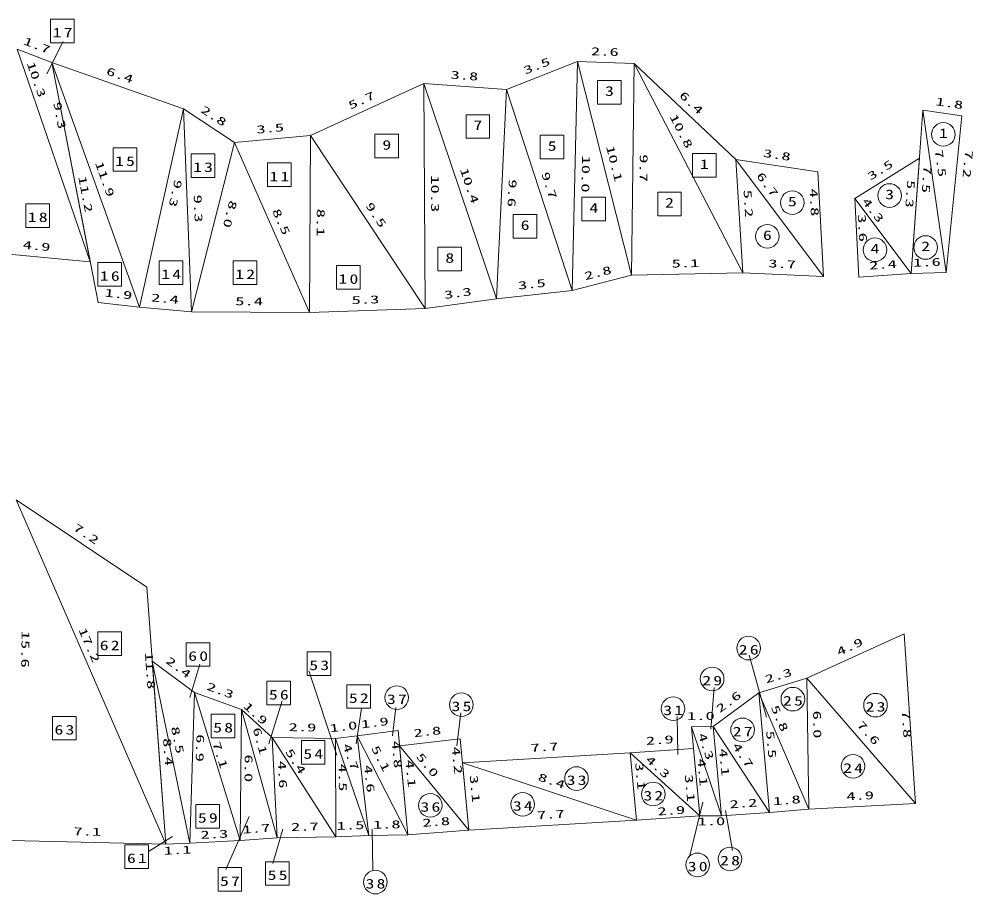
# Model space of a CAD drawing. Units: millimetres on the paper, with parts at other scales. Extents: x -364 to 372, y -252 to 274.
# Drawn here: x 153 to 371.5, y 3.8 to 204.1 of the extents above; entities that cross this region are included whole.
import ezdxf
from ezdxf.enums import TextEntityAlignment as Align

# ---------------------------------------------------------------- set-up
doc = ezdxf.new("R2010")
doc.units = ezdxf.units.MM
doc.layers.add('0-1_layer1_', color=7, linetype='Continuous', lineweight=18)
doc.styles.add('ＭＳ ゴシック', font='')
doc.styles.get('ＭＳ ゴシック').set_extended_font_data('MS Gothic')

msp = doc.modelspace()

# ---------------------------------------------------------------- linework, layer by layer
at = {"layer": '0-1_layer1_'}
for p, q in [((163.117, 198.948), (159.323, 191.552)), ((160.474, 194.184), (152.537, 197.225)), ((152.537, 197.225), (169.298, 148.529)), ((169.298, 148.529), (152.537, 197.225)), ((190.659, 183.558), (160.474, 194.184)), ((160.474, 194.184), (180.545, 138.172)), ((180.545, 138.172), (160.474, 194.184)), ((160.474, 194.184), (171.101, 139.202)), ((169.298, 148.529), (160.474, 194.184)), ((280.929, 194.426), (264.639, 188.032)), ((280.929, 194.426), (279.731, 141.94)), ((279.731, 141.94), (280.929, 194.426)), ((293.92, 193.956), (280.929, 194.426)), ((280.929, 194.426), (293.281, 145.46)), ((293.281, 145.46), (280.929, 194.426)), ((293.281, 145.46), (293.92, 193.956)), ((293.92, 193.956), (293.281, 145.46)), ((317.168, 171.966), (293.92, 193.956)), ((293.92, 193.956), (318.775, 146.016)), ((318.775, 146.016), (293.92, 193.956)), ((245.684, 189.351), (219.779, 177.471)), ((264.639, 188.032), (245.684, 189.351)), ((245.684, 189.351), (262.329, 140.087)), ((262.329, 140.087), (245.684, 189.351)), ((245.684, 189.351), (245.981, 137.852)), ((245.981, 137.852), (245.684, 189.351)), ((262.329, 140.087), (264.639, 188.032)), ((264.639, 188.032), (262.329, 140.087)), ((264.639, 188.032), (279.731, 141.94)), ((279.731, 141.94), (264.639, 188.032)), ((190.659, 183.558), (180.545, 138.172)), ((180.545, 138.172), (190.659, 183.558)), ((202.353, 175.861), (190.659, 183.558)), ((190.659, 183.558), (192.496, 137.095)), ((192.496, 137.095), (190.659, 183.558)), ((360.046, 183.249), (357.364, 145.845)), ((368.952, 181.948), (360.046, 183.249)), ((360.046, 183.249), (365.359, 146.127)), ((365.359, 146.127), (360.046, 183.249)), ((365.359, 146.127), (368.952, 181.948)), ((219.779, 177.471), (202.353, 175.861)), ((219.496, 136.972), (219.779, 177.471)), ((219.779, 177.471), (219.496, 136.972)), ((219.779, 177.471), (245.981, 137.852)), ((245.981, 137.852), (219.779, 177.471)), ((202.353, 175.861), (192.496, 137.095)), ((192.496, 137.095), (202.353, 175.861)), ((202.353, 175.861), (219.496, 136.972)), ((219.496, 136.972), (202.353, 175.861)), ((335.954, 169.121), (317.168, 171.966)), ((317.168, 171.966), (337.255, 145.157)), ((337.255, 145.157), (317.168, 171.966)), ((318.775, 146.016), (317.168, 171.966)), ((317.168, 171.966), (318.775, 146.016)), ((359.259, 172.277), (344.416, 163.008)), ((357.364, 145.845), (359.259, 172.277)), ((337.255, 145.157), (335.954, 169.121)), ((344.416, 163.008), (357.364, 145.845)), ((357.364, 145.845), (344.416, 163.008)), ((344.416, 163.008), (345.392, 145.035)), ((144.908, 150.849), (169.298, 148.529)), ((279.731, 141.94), (293.281, 145.46)), ((293.281, 145.46), (318.775, 146.016)), ((318.775, 146.016), (337.255, 145.157)), ((345.392, 145.035), (357.364, 145.845)), ((357.364, 145.845), (365.359, 146.127)), ((245.981, 137.852), (262.329, 140.087)), ((262.329, 140.087), (279.731, 141.94)), ((171.101, 139.202), (180.545, 138.172)), ((180.545, 138.172), (192.496, 137.095)), ((219.496, 136.972), (245.981, 137.852)), ((192.496, 137.095), (219.496, 136.972)), ((182.227, 74.024), (152.307, 94.043)), ((152.307, 94.043), (186.626, 15.188)), ((186.626, 15.188), (152.307, 94.043)), ((186.626, 15.188), (182.227, 74.024)), ((355.749, 63.393), (333.467, 53.206)), ((358.343, 24.48), (355.749, 63.393)), ((193.146, 49.94), (183.494, 57.071)), ((183.494, 57.071), (192.119, 15.455)), ((192.119, 15.455), (183.494, 57.071)), ((183.494, 57.071), (186.626, 15.188)), ((320.235, 58.444), (324.217, 44.316)), ((194.361, 56.394), (192.088, 48.817)), ((219.392, 54.887), (225.819, 35.608)), ((333.467, 53.206), (322.462, 49.868)), ((333.467, 53.206), (358.343, 24.48)), ((358.343, 24.48), (333.467, 53.206)), ((333.467, 53.206), (333.876, 23.208)), ((333.876, 23.208), (333.467, 53.206)), ((312.211, 51.066), (311.453, 41.519)), ((193.146, 49.94), (192.119, 15.455)), ((192.119, 15.455), (193.146, 49.94)), ((203.955, 46.014), (193.146, 49.94)), ((193.146, 49.94), (203.605, 16.016)), ((203.605, 16.016), (193.146, 49.94)), ((322.462, 49.868), (312.018, 42.127)), ((322.462, 49.868), (333.876, 23.208)), ((333.876, 23.208), (322.462, 49.868)), ((324.906, 22.477), (322.462, 49.868)), ((322.462, 49.868), (324.906, 22.477)), ((203.955, 46.014), (203.605, 16.016)), ((203.605, 16.016), (203.955, 46.014)), ((210.953, 39.589), (203.955, 46.014)), ((203.955, 46.014), (212.084, 16.617)), ((212.084, 16.617), (203.955, 46.014)), ((213.243, 48.035), (210.212, 38.186)), ((231.43, 46.368), (230.218, 38.186)), ((239.311, 46.52), (238.554, 40.004)), ((254.164, 45.308), (253.255, 37.731)), ((303.724, 44.398), (303.875, 35.761)), ((312.018, 42.127), (307.018, 42.075)), ((307.018, 42.075), (313.932, 21.717)), ((313.932, 21.717), (307.018, 42.075)), ((307.018, 42.075), (308.933, 21.664)), ((312.018, 42.127), (324.906, 22.477)), ((324.906, 22.477), (312.018, 42.127)), ((312.018, 42.127), (313.932, 21.717)), ((313.932, 21.717), (312.018, 42.127)), ((225.452, 39.395), (210.953, 39.589)), ((210.953, 39.589), (225.581, 16.895)), ((225.581, 16.895), (210.953, 39.589)), ((210.953, 39.589), (212.084, 16.617)), ((212.084, 16.617), (210.953, 39.589)), ((230.414, 40.012), (225.452, 39.395)), ((225.452, 39.395), (233.076, 17.166)), ((233.076, 17.166), (225.452, 39.395)), ((225.581, 16.895), (225.452, 39.395)), ((225.452, 39.395), (225.581, 16.895)), ((239.835, 41.23), (230.414, 40.012)), ((230.414, 40.012), (242.075, 17.334)), ((242.075, 17.334), (230.414, 40.012)), ((230.414, 40.012), (233.076, 17.166)), ((233.076, 17.166), (230.414, 40.012)), ((242.075, 17.334), (239.835, 41.23)), ((254.071, 39.336), (240.162, 37.745)), ((256.032, 18.428), (254.071, 39.336)), ((240.162, 37.745), (256.032, 18.428)), ((256.032, 18.428), (240.162, 37.745)), ((240.162, 37.745), (242.075, 17.334)), ((293.018, 36.12), (254.585, 33.86)), ((307.485, 37.097), (293.018, 36.12)), ((293.018, 36.12), (308.933, 21.664)), ((308.933, 21.664), (293.018, 36.12)), ((293.018, 36.12), (294.466, 20.688)), ((294.466, 20.688), (293.018, 36.12)), ((308.933, 21.664), (307.485, 37.097)), ((254.585, 33.86), (294.466, 20.688)), ((294.466, 20.688), (254.585, 33.86)), ((254.585, 33.86), (256.032, 18.428)), ((309.635, 24.851), (306.604, 12.274)), ((333.876, 23.208), (358.343, 24.48)), ((313.932, 21.717), (324.906, 22.477)), ((314.788, 22.881), (316.455, 13.789)), ((324.906, 22.477), (333.876, 23.208)), ((205.665, 21.517), (200.361, 9.395)), ((256.032, 18.428), (294.466, 20.688)), ((294.466, 20.688), (308.933, 21.664)), ((308.933, 21.664), (313.932, 21.717)), ((213.395, 18.638), (211.121, 10.759)), ((233.855, 18.638), (234.007, 9.092)), ((242.075, 17.334), (256.032, 18.428)), ((151.136, 16.052), (186.626, 15.188)), ((188.173, 16.994), (182.658, 13.485)), ((186.626, 15.188), (192.119, 15.455)), ((192.119, 15.455), (203.605, 16.016)), ((203.605, 16.016), (212.084, 16.617)), ((212.084, 16.617), (225.581, 16.895)), ((225.581, 16.895), (233.076, 17.166)), ((233.076, 17.166), (242.075, 17.334))]:
    msp.add_line(p, q, dxfattribs=at)
for points in [[(160.223, 204.118), (160.223, 198.71), (165.631, 198.71), (165.631, 204.118)], [(285.513, 190.083), (285.513, 184.674), (290.921, 184.674), (290.921, 190.083)], [(255.376, 182.233), (255.376, 176.825), (260.784, 176.825), (260.784, 182.233)], [(234.522, 177.756), (234.522, 172.347), (239.931, 172.347), (239.931, 177.756)], [(272.395, 177.503), (272.395, 172.095), (277.803, 172.095), (277.803, 177.503)], [(174.522, 174.676), (174.522, 169.267), (179.93, 169.267), (179.93, 174.676)], [(192.396, 173.278), (192.396, 167.87), (197.804, 167.87), (197.804, 173.278)], [(307.25, 173.35), (307.25, 167.942), (312.658, 167.942), (312.658, 173.35)], [(209.89, 171.179), (209.89, 165.771), (215.298, 165.771), (215.298, 171.179)], [(299.288, 164.515), (299.288, 159.106), (304.696, 159.106), (304.696, 164.515)], [(154.533, 161.825), (154.533, 156.417), (159.941, 156.417), (159.941, 161.825)], [(281.943, 163.313), (281.943, 157.904), (287.351, 157.904), (287.351, 163.313)], [(266.195, 159.39), (266.195, 153.982), (271.604, 153.982), (271.604, 159.39)], [(248.938, 151.869), (248.938, 146.461), (254.346, 146.461), (254.346, 151.869)], [(185.118, 148.79), (185.118, 143.382), (190.526, 143.382), (190.526, 148.79)], [(202.053, 148.79), (202.053, 143.382), (207.461, 143.382), (207.461, 148.79)], [(171.034, 148.359), (171.034, 142.951), (176.443, 142.951), (176.443, 148.359)], [(225.705, 147.671), (225.705, 142.263), (231.114, 142.263), (231.114, 147.671)], [(171.016, 63.789), (171.016, 58.381), (176.424, 58.381), (176.424, 63.789)], [(191.293, 61.337), (191.293, 55.929), (196.701, 55.929), (196.701, 61.337)], [(219.018, 59.229), (219.018, 53.82), (224.427, 53.82), (224.427, 59.229)], [(209.756, 52.497), (209.756, 47.088), (215.165, 47.088), (215.165, 52.497)], [(228.09, 51.717), (228.09, 46.308), (233.498, 46.308), (233.498, 51.717)], [(160.652, 44.465), (160.652, 39.057), (166.06, 39.057), (166.06, 44.465)], [(197.014, 44.956), (197.014, 39.548), (202.422, 39.548), (202.422, 44.956)], [(217.662, 38.92), (217.662, 33.512), (223.071, 33.512), (223.071, 38.92)], [(193.503, 24.285), (193.503, 18.877), (198.911, 18.877), (198.911, 24.285)], [(177.25, 15.055), (177.25, 9.646), (182.658, 9.646), (182.658, 15.055)], [(209.478, 11.19), (209.478, 5.782), (214.887, 5.782), (214.887, 11.19)], [(198.566, 9.826), (198.566, 4.418), (203.974, 4.418), (203.974, 9.826)]]:
    msp.add_lwpolyline(points, close=True, dxfattribs=at)
for centre in [(364.727, 177.71), (352.411, 163.717), (330.125, 162.081), (324.399, 154.38), (349.057, 151.296), (360.668, 151.823), (320.107, 60.093), (311.757, 53.036), (239.506, 48.752), (330.253, 48.405), (254.316, 47.126), (302.815, 46.217), (349.187, 47.026), (318.728, 41.368), (344.039, 33.034), (280.689, 30.223), (298.268, 26.669), (247.192, 24.093), (268.361, 24.326), (308.422, 10.456), (315.849, 11.819), (234.613, 6.516)]:
    msp.add_circle(centre, 2.704, dxfattribs=at)

# ---------------------------------------------------------------- texts
at = {"layer": '0-1_layer1_', "style": 'ＭＳ ゴシック', "width": 1.7}
for s, rotation, p in [('1.7', 339.037, (153.595, 197.891)), ('2.6', 357.927, (283.963, 195.317)), ('3.5', 21.432, (269.16, 190.881)), ('10.3', 288.993, (154.202, 193.828)), ('10.3', 288.993, (154.202, 193.828)), ('6.4', 340.606, (172.597, 190.977)), ('3.8', 356.017, (251.739, 189.932)), ('5.7', 24.636, (229.133, 182.861)), ('6.4', 316.593, (303.688, 186.093)), ('1.8', 351.686, (362.768, 183.867)), ('9.3', 280.938, (160.272, 184.914)), ('2.8', 326.647, (194.132, 182.469)), ('10.8', 297.405, (301.445, 181.567)), ('10.8', 297.405, (301.445, 181.567)), ('3.5', 5.278, (207.489, 177.34)), ('10.1', 284.159, (286.913, 174.793)), ('10.1', 284.159, (286.913, 174.793)), ('9.7', 269.245, (294.647, 173.194)), ('3.8', 351.389, (323.25, 172.057)), ('7.5', 278.145, (362.208, 174.072)), ('7.5', 278.145, (362.208, 174.072)), ('7.2', 264.273, (369.206, 174.212)), ('11.9', 289.713, (169.849, 170.987)), ('11.9', 289.713, (169.849, 170.987)), ('10.0', 268.693, (281.438, 172.909)), ('10.0', 268.693, (281.438, 172.909)), ('3.5', 31.981, (348.339, 166.637)), ('10.4', 288.668, (253.434, 169.539)), ('10.4', 288.668, (253.434, 169.539)), ('9.7', 288.131, (272.046, 168.623)), ('9.7', 288.131, (272.046, 168.623)), ('6.7', 306.843, (321.341, 167.915)), ('6.7', 306.843, (321.341, 167.915)), ('7.5', 265.899, (359.689, 170.714)), ('11.2', 280.938, (165.989, 167.915)), ('9.3', 257.437, (188.102, 167.635)), ('9.3', 257.437, (188.102, 167.635)), ('10.3', 270.33, (246.805, 168.357)), ('10.3', 270.33, (246.805, 168.357)), ('9.6', 267.242, (264.651, 167.507)), ('9.6', 267.242, (264.651, 167.507)), ('5.3', 265.899, (355.91, 167.355)), ('5.2', 273.544, (318.402, 164.977)), ('5.2', 273.544, (318.402, 164.977)), ('4.8', 273.109, (333.517, 165.257)), ('9.3', 272.265, (192.438, 163.863)), ('9.3', 272.265, (192.438, 163.863)), ('8.0', 255.735, (200.698, 162.878)), ('8.0', 255.735, (200.698, 162.878)), ('9.5', 303.479, (231.783, 161.133)), ('9.5', 303.479, (231.783, 161.133)), ('4.3', 307.032, (345.553, 162.038)), ('4.3', 307.032, (345.553, 162.038)), ('8.5', 293.789, (210.428, 160.023)), ('8.5', 293.789, (210.428, 160.023)), ('8.1', 269.6, (220.662, 160.715)), ('8.1', 269.6, (220.662, 160.715)), ('3.6', 273.109, (344.573, 159.38)), ('4.9', 354.568, (153.713, 151.016)), ('5.1', 1.249, (302.507, 146.661)), ('3.7', 357.338, (324.565, 146.748)), ('2.4', 3.871, (347.819, 146.201)), ('1.6', 2.022, (357.829, 146.862)), ('2.8', 14.564, (282.867, 143.788)), ('3.5', 6.076, (267.444, 141.637)), ('1.9', 353.774, (172.452, 140.06)), ('3.3', 7.785, (250.552, 139.486)), ('2.4', 354.851, (183.124, 138.943)), ('5.4', 359.74, (202.501, 138.049)), ('5.3', 1.903, (229.207, 138.295)), ('7.2', 326.213, (164.914, 86.811)), ('15.6', 269.14, (153.039, 64.093)), ('15.6', 269.14, (153.039, 64.093)), ('17.2', 293.519, (166.042, 64.093)), ('17.2', 293.519, (166.042, 64.093)), ('4.9', 24.571, (341.009, 57.754)), ('11.8', 274.276, (181.254, 59.023)), ('2.4', 323.541, (186.099, 56.39)), ('2.3', 16.873, (324.325, 51.478)), ('2.3', 340.038, (195.602, 50.112)), ('2.6', 36.543, (313.833, 44.717)), ('1.9', 317.448, (203.847, 46.217)), ('5.8', 293.178, (324.639, 46.368)), ('5.8', 293.178, (324.639, 46.368)), ('1.9', 7.365, (231.525, 41.164)), ('1.0', 0.601, (306.008, 43.064)), ('6.0', 270.781, (334.339, 45.762)), ('6.0', 270.781, (334.339, 45.762)), ('7.8', 273.814, (354.648, 45.762)), ('8.5', 281.709, (187.236, 41.862)), ('8.5', 281.709, (187.236, 41.862)), ('6.1', 285.458, (205.968, 41.519)), ('6.1', 285.458, (205.968, 41.519)), ('2.9', 359.232, (214.716, 40.539)), ('1.0', 7.084, (224.336, 40.264)), ('2.8', 6.527, (243.525, 39.136)), ('7.6', 310.892, (344.37, 42.143)), ('7.6', 310.892, (344.37, 42.143)), ('6.9', 268.295, (193.087, 40.432)), ('6.9', 268.295, (193.087, 40.432)), ('2.9', 3.86, (296.692, 37.371)), ('4.3', 288.759, (307.968, 40.156)), ('4.3', 288.759, (307.968, 40.156)), ('5.5', 275.098, (323.578, 41.065)), ('5.5', 275.098, (323.578, 41.065)), ('8.4', 274.276, (185.415, 39.392)), ('7.1', 287.136, (196.727, 38.222)), ('7.1', 287.136, (196.727, 38.222)), ('4.7', 288.932, (226.58, 37.731)), ('4.7', 288.932, (226.58, 37.731)), ('5.1', 297.213, (233.097, 36.973)), ('5.1', 297.213, (233.097, 36.973)), ('4.8', 275.355, (237.796, 38.792)), ('4.2', 275.358, (251.588, 37.428)), ('7.7', 3.365, (270.249, 35.783)), ('4.7', 303.259, (315.849, 37.428)), ('4.7', 303.259, (315.849, 37.428)), ('6.0', 269.333, (204.15, 35.761)), ('6.0', 269.333, (204.15, 35.761)), ('5.4', 302.805, (213.395, 36.064)), ('5.4', 302.805, (213.395, 36.064)), ('5.0', 309.406, (243.403, 34.852)), ('5.0', 309.406, (243.403, 34.852)), ('4.1', 275.358, (312.817, 36.973)), ('4.1', 275.358, (312.817, 36.973)), ('4.6', 272.819, (211.728, 34.246)), ('4.6', 272.819, (211.728, 34.246)), ('4.5', 270.33, (225.671, 33.64)), ('4.5', 270.33, (225.671, 33.64)), ('4.6', 276.648, (231.43, 33.185)), ('4.6', 276.648, (231.43, 33.185)), ('4.1', 275.355, (240.979, 34.397)), ('3.1', 275.358, (293.569, 33.791)), ('3.1', 275.358, (293.569, 33.791)), ('4.3', 317.749, (295.994, 33.943)), ('4.3', 317.749, (295.994, 33.943)), ('4.1', 275.358, (307.816, 34.701)), ('3.1', 275.358, (255.68, 30.912)), ('8.4', 341.722, (271.515, 29.322)), ('8.4', 341.722, (271.515, 29.322)), ('3.1', 275.358, (304.936, 31.064)), ('1.8', 4.664, (325.822, 23.555)), ('4.9', 2.974, (342.563, 24.661)), ('2.2', 3.961, (315.859, 22.853)), ('7.7', 3.365, (271.696, 20.351)), ('2.9', 3.86, (299.329, 21.214)), ('1.7', 4.057, (204.283, 17.066)), ('2.7', 1.181, (215.313, 17.684)), ('1.5', 2.07, (225.795, 17.904)), ('1.8', 1.069, (234.058, 18.185)), ('2.8', 4.481, (245.486, 18.605)), ('1.0', 0.601, (308.422, 18.941)), ('7.1', 358.605, (165.406, 16.705)), ('2.3', 2.794, (194.613, 15.857)), ('1.1', 2.787, (186.195, 12.221))]:
    msp.add_text(s, height=1.833, rotation=rotation, dxfattribs=at).set_placement(p, align=Align.BOTTOM_LEFT)
at = {"layer": '0-1_layer1_', "style": 'ＭＳ ゴシック', "width": 1.35}
for s, p in [('3', (287.217, 185.879)), ('7', (257.08, 178.029)), ('1', (363.727, 176.21)), ('9', (236.227, 173.552)), ('5', (274.099, 173.299)), ('1', (308.954, 169.146)), ('3', (351.411, 162.217)), ('4', (283.647, 159.109)), ('2', (300.992, 160.311)), ('5', (329.125, 160.581)), ('6', (267.9, 155.186)), ('6', (323.399, 152.88)), ('2', (359.668, 150.323)), ('4', (348.057, 149.796)), ('8', (250.642, 147.665))]:
    msp.add_text(s, height=2.199, dxfattribs=at).set_placement(p, align=Align.BOTTOM_LEFT)
at = {"layer": '0-1_layer1_', "char_height": 2.199, "attachment_point": 7, "style": 'ＭＳ ゴシック'}
for s, insert in [('\\T1.25;\\W1.35;17', (160.677, 199.914)), ('\\T1.25;\\W1.35;15', (174.976, 170.471)), ('\\T1.25;\\W1.35;13', (192.85, 169.074)), ('\\T1.25;\\W1.35;11', (210.344, 166.975)), ('\\T1.25;\\W1.35;18', (154.987, 157.621)), ('\\T1.25;\\W1.35;14', (185.572, 144.586)), ('\\T1.25;\\W1.35;12', (202.507, 144.586)), ('\\T1.25;\\W1.35;16', (171.488, 144.155)), ('\\T1.25;\\W1.35;10', (226.159, 143.467)), ('\\T1.25;\\W1.35;62', (171.47, 59.585)), ('\\T1.25;\\W1.35;60', (191.747, 57.133)), ('\\T1.25;\\W1.35;26', (317.857, 58.593)), ('\\T1.25;\\W1.35;53', (219.473, 55.024)), ('\\T1.25;\\W1.35;29', (309.507, 51.536)), ('\\T1.25;\\W1.35;56', (210.21, 48.293)), ('\\T1.25;\\W1.35;52', (228.544, 47.512)), ('\\T1.25;\\W1.35;37', (237.256, 47.252)), ('\\T1.25;\\W1.35;25', (328.003, 46.905)), ('\\T1.25;\\W1.35;35', (252.066, 45.626)), ('\\T1.25;\\W1.35;31', (300.565, 44.717)), ('\\T1.25;\\W1.35;23', (346.937, 45.526)), ('\\T1.25;\\W1.35;63', (161.106, 40.261)), ('\\T1.25;\\W1.35;58', (197.468, 40.752)), ('\\T1.25;\\W1.35;27', (316.478, 39.868)), ('\\T1.25;\\W1.35;54', (218.117, 34.716)), ('\\T1.25;\\W1.35;24', (341.789, 31.534)), ('\\T1.25;\\W1.35;33', (278.439, 28.723)), ('\\T1.25;\\W1.35;32', (296.018, 25.169)), ('\\T1.25;\\W1.35;36', (244.942, 22.593)), ('\\T1.25;\\W1.35;34', (266.111, 22.826)), ('\\T1.25;\\W1.35;59', (193.957, 20.081)), ('\\T1.25;\\W1.35;61', (177.704, 10.851)), ('\\T1.25;\\W1.35;30', (306.172, 8.956)), ('\\T1.25;\\W1.35;28', (313.599, 10.319)), ('\\T1.25;\\W1.35;55', (209.932, 6.986)), ('\\T1.25;\\W1.35;57', (199.02, 5.622)), ('\\T1.25;\\W1.35;38', (232.363, 5.016))]:
    msp.add_mtext(s, dxfattribs=dict(at, insert=insert))

doc.saveas('drawing.dxf')
